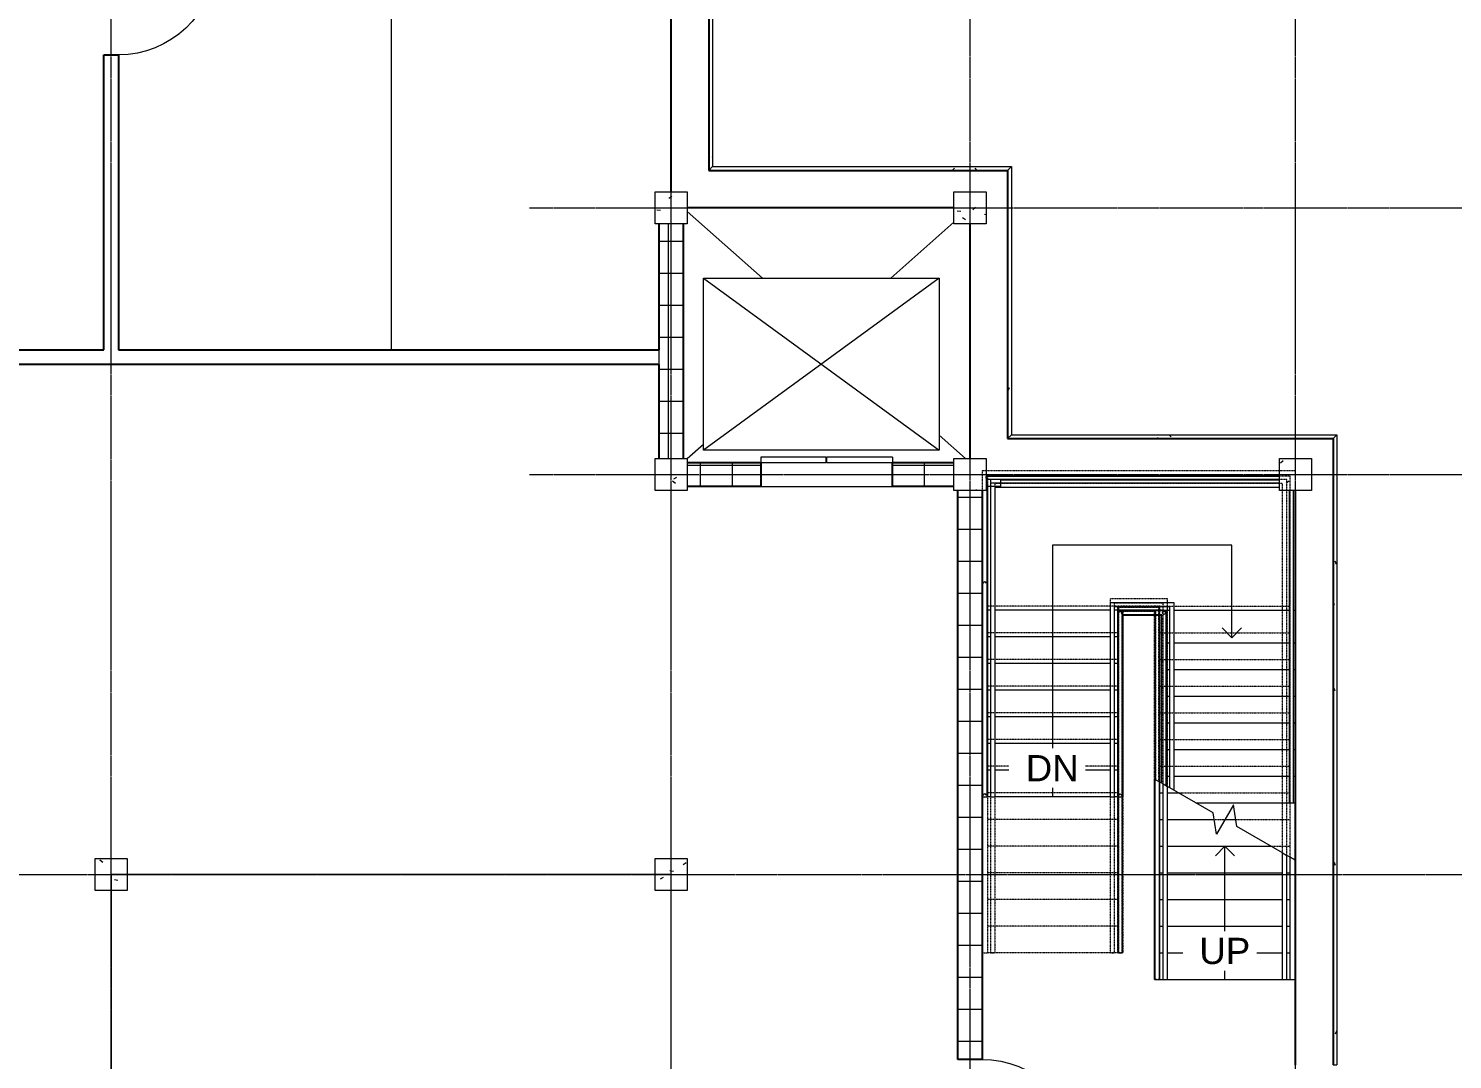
# Model space of a CAD drawing. Header units: millimetres. Extents: x -45743 to 8201, y -4031 to 20582.
# Drawn here: x -12297 to 1050, y 1629 to 11295 of the extents above; entities that cross this region are included whole.
import ezdxf

# ---------------------------------------------------------------- set-up
doc = ezdxf.new("R2010")
doc.units = ezdxf.units.MM
doc.linetypes.add('Grid Line', pattern=[22.225, 12.7, -3.175, 3.175, -3.175])
doc.linetypes.add('Overhead', pattern=[3.96875, 2.38125, -1.5875])
for name, color, linetype, lineweight in [('A-DOOR', 31, 'Continuous', 9), ('A-FLOR-HRAL', 11, 'Continuous', 9), ('A-FLOR-HRAL-MBND', 50, 'Overhead', 9), ('A-WALL', 113, 'Continuous', 9), ('A-WALL-PATT', 111, 'Continuous', 9), ('I-WALL', 2, 'Continuous', 9), ('Q-SPCQ', 91, 'Continuous', 9), ('S-COLS', 52, 'Continuous', 9), ('S-GRID', 1, 'Continuous', 9), ('S-STRS', 31, 'Continuous', 9), ('S-STRS-ANNO', 31, 'Continuous', 9), ('S-STRS-MBND', 31, 'Overhead', 9), ('S-STRS-TEXT', 31, 'Continuous', 9)]:
    doc.layers.add(name, color=color, linetype=linetype, lineweight=lineweight)
doc.styles.add('Arial', font='Arial.ttf', dxfattribs={"height": 245.883234})
pattern_1 = [(0, (-527.51, 0), (502.165, 203.2), [20.714, -355.91, 20.714, -355.91, -2008.66]), (0, (-527.51, 0), (502.165, 203.2), [-753.248, 20.714, -732.534, 20.714, -355.91, -878.789]), (0, (-527.51, 0), (502.165, 203.2), [-1883.12, 20.714, -230.368, 20.714, -606.992]), (109.631, (-339.2, 101.6), (-359.802, 602.307), [30.828, -529.68, -3549.89]), (109.631, (-339.2, 101.6), (-359.802, 602.307), [-560.51, 30.828, -529.68, -2989.382]), (109.631, (-339.2, 101.6), (-359.802, 602.307), [-1121.018, 30.828, -1090.19, -1868.364]), (109.631, (-339.2, 101.6), (-359.802, 602.307), [-2242.037, 30.828, -529.68, -1307.855]), (109.631, (-339.2, 101.6), (-359.802, 602.307), [-2802.546, 30.828, -342.845, -934.182]), (109.631, (-339.2, 101.6), (-359.802, 602.307), [-3176.22, 30.828, -903.354]), (250.369, (-276.43, 508), (-142.3562, -805.5062), [30.828, -529.68, -3549.89]), (250.369, (-276.43, 508), (-142.3562, -805.5062), [-560.51, 30.828, -529.68, -2989.382]), (250.369, (-276.43, 508), (-142.3562, -805.5062), [-1121.018, 30.828, -1090.19, -1868.364]), (250.369, (-276.43, 508), (-142.3562, -805.5062), [-2242.037, 30.828, -529.68, -1307.855]), (250.369, (-276.43, 508), (-142.3562, -805.5062), [-2802.546, 30.828, -342.845, -934.182]), (250.369, (-276.43, 508), (-142.3562, -805.5062), [-3176.22, 30.828, -903.354])]
pattern_2 = [(0, (0, 0), (0, 300), []), (90, (0, 0), (-300, 2e-14), [])]

# ---------------------------------------------------------------- blocks, each defined once
blk = doc.blocks.new('M_Concrete-Square-Column - 300 x 300mm-137764-1st Floor Dimensioned Plan')
at = {"layer": 'S-COLS'}
h = blk.add_hatch(dxfattribs=at)
h.set_pattern_fill('FP_1', color=256, style=0, pattern_type=2)
h.set_pattern_definition([(230, (352.4, 7114.2), (-728.737, 63.756), [76.2, -838.2]), (175, (352.4, 7114.2), (140.97, -764.23), [60.96, -670.56]), (280.451, (291.7, 7119.54), (-587.77, -700.47), [64.76, -712.36]), (226.184, (352.4, 6911), (-1084.32, 168.17), [114.3, -1257.3]), (276.636, (262.1, 6925), (-949.61, -989.71), [97.14, -1068.54]), (171.184, (352.4, 6911), (-949.62, -989.7), [91.44, -1005.84]), (201, (250.8, 6961.8), (-606.46, 409.06), [76.2, -838.2]), (146, (250.8, 6961.8), (-247.21, -736.75), [60.96, -670.56]), (251.451, (200.3, 6995.9), (-853.67, -327.685), [64.76, -712.36]), (217.5, (352.43, 7114.23), (-12.355, -338.22), [33.528, -628.904, 33.528, -647.192, -673.1]), (217.5, (352.43, 7114.23), (-12.355, -338.22), [-1343.152, 33.528, -639.572]), (187.5, (352.43, 7114.23), (-267.279, -400.722), [33.528, -354.584, 33.528, -613.664, -256.54]), (187.5, (352.43, 7114.23), (-267.279, -400.722), [-1035.304, 33.528, -223.012]), (147.5, (579, 7114.23), (-542.363, 22.915), [33.528, -220.472, 33.528, -758.952, -1051.56]), (147.5, (579, 7114.23), (-542.363, 22.915), [-1046.48, 33.53, -1018.03]), (137.5, (680.6, 7114.23), (-592.517, -101.707), [33.528, -296.672, 33.528, -492.76, -746.76]), (137.5, (680.6, 7114.23), (-592.517, -101.707), [-856.49, 33.53, -713.23])])
h.paths.add_polyline_path([(-4, 150), (-150, 150), (-150, -150), (150, -150), (150, 150)], flags=0)
for p, q in [((150, 150), (-150, 150)), ((-150, 150), (-150, -150)), ((150, -150), (150, 150)), ((-150, -150), (150, -150))]:
    blk.add_line(p, q, dxfattribs=at)
blk = doc.blocks.new('M_Concrete-Square-Column - 300 x 300mm-V2-1st Floor Dimensioned Plan')
at = {"layer": 'S-COLS'}
h = blk.add_hatch(dxfattribs=at)
h.set_pattern_fill('FP_3', color=256, style=0, pattern_type=2)
h.set_pattern_definition([(230, (3402.4, 9614.2), (-728.737, 63.756), [76.2, -838.2]), (175, (3402.4, 9614.2), (140.97, -764.23), [60.96, -670.56]), (280.451, (3341.7, 9619.54), (-587.77, -700.467), [64.76, -712.36]), (226.184, (3402.4, 9411), (-1084.32, 168.17), [114.3, -1257.3]), (276.636, (3312.1, 9425), (-949.61, -989.71), [97.14, -1068.54]), (171.184, (3402.4, 9411), (-949.62, -989.7), [91.44, -1005.84]), (201, (3300.8, 9461.8), (-606.458, 409.06), [76.2, -838.2]), (146, (3300.8, 9461.8), (-247.21, -736.753), [60.96, -670.56]), (251.451, (3250.3, 9495.9), (-853.67, -327.685), [64.76, -712.36]), (217.5, (3402.43, 9614.23), (-12.355, -338.22), [33.528, -628.904, 33.528, -647.192, -673.1]), (217.5, (3402.43, 9614.23), (-12.355, -338.22), [-1343.152, 33.528, -639.572]), (187.5, (3402.43, 9614.23), (-267.279, -400.722), [33.528, -354.584, 33.528, -613.664, -256.54]), (187.5, (3402.43, 9614.23), (-267.279, -400.722), [-1035.304, 33.528, -223.012]), (147.5, (3629, 9614.23), (-542.363, 22.915), [33.528, -220.472, 33.528, -758.952, -1051.56]), (147.5, (3629, 9614.23), (-542.363, 22.915), [-1046.48, 33.528, -1018.032]), (137.5, (3730.6, 9614.23), (-592.517, -101.707), [33.528, -296.672, 33.528, -492.76, -746.76]), (137.5, (3730.6, 9614.23), (-592.517, -101.707), [-856.49, 33.53, -713.23])])
h.paths.add_polyline_path([(150, 150), (-150, 150), (-150, -150), (150, -150)], flags=0)
for p, q in [((150, 150), (-150, 150)), ((-150, 150), (-150, -150)), ((150, -150), (150, 150)), ((-150, -150), (150, -150))]:
    blk.add_line(p, q, dxfattribs=at)
blk = doc.blocks.new('M_Concrete-Square-Column - 300 x 300mm-V3-1st Floor Dimensioned Plan')
at = {"layer": 'S-COLS'}
h = blk.add_hatch(dxfattribs=at)
h.set_pattern_fill('FP_4', color=256, style=0, pattern_type=2)
h.set_pattern_definition([(230, (3402.4, 7114.2), (-728.737, 63.756), [76.2, -838.2]), (175, (3402.4, 7114.2), (140.97, -764.23), [60.96, -670.56]), (280.451, (3341.7, 7119.54), (-587.77, -700.467), [64.76, -712.36]), (226.184, (3402.4, 6911), (-1084.32, 168.17), [114.3, -1257.3]), (276.636, (3312.1, 6925), (-949.61, -989.71), [97.14, -1068.54]), (171.184, (3402.4, 6911), (-949.62, -989.7), [91.44, -1005.84]), (201, (3300.8, 6961.8), (-606.46, 409.06), [76.2, -838.2]), (146, (3300.8, 6961.8), (-247.21, -736.75), [60.96, -670.56]), (251.451, (3250.3, 6995.9), (-853.67, -327.685), [64.76, -712.36]), (217.5, (3402.43, 7114.23), (-12.355, -338.22), [33.528, -628.904, 33.528, -647.192, -673.1]), (217.5, (3402.43, 7114.23), (-12.355, -338.22), [-1343.152, 33.528, -639.572]), (187.5, (3402.43, 7114.23), (-267.279, -400.722), [33.528, -354.584, 33.528, -613.664, -256.54]), (187.5, (3402.43, 7114.23), (-267.279, -400.722), [-1035.304, 33.528, -223.012]), (147.5, (3629, 7114.23), (-542.363, 22.915), [33.528, -220.472, 33.528, -758.952, -1051.56]), (147.5, (3629, 7114.23), (-542.363, 22.915), [-1046.48, 33.528, -1018.032]), (137.5, (3730.6, 7114.23), (-592.517, -101.707), [33.528, -296.672, 33.528, -492.76, -746.76]), (137.5, (3730.6, 7114.23), (-592.517, -101.707), [-856.49, 33.53, -713.23])])
h.paths.add_polyline_path([(150, 150), (-150, 150), (-150, -150), (150, -150), (150, -28)], flags=0)
for p, q in [((150, 150), (-150, 150)), ((-150, 150), (-150, -150)), ((150, -150), (150, 150)), ((-150, -150), (150, -150))]:
    blk.add_line(p, q, dxfattribs=at)
blk = doc.blocks.new('M_Concrete-Square-Column - 300 x 300mm-V6-1st Floor Dimensioned Plan')
at = {"layer": 'S-COLS'}
h = blk.add_hatch(dxfattribs=at)
h.set_pattern_fill('FP_7', color=256, style=0, pattern_type=2)
h.set_pattern_definition([(230, (6202.4, 9614.2), (-728.737, 63.756), [76.2, -838.2]), (175, (6202.4, 9614.2), (140.97, -764.23), [60.96, -670.56]), (280.451, (6141.7, 9619.54), (-587.77, -700.467), [64.76, -712.36]), (226.184, (6202.4, 9411), (-1084.316, 168.17), [114.3, -1257.3]), (276.636, (6112.1, 9425), (-949.61, -989.71), [97.14, -1068.54]), (171.184, (6202.4, 9411), (-949.62, -989.7), [91.44, -1005.84]), (201, (6100.8, 9461.8), (-606.458, 409.06), [76.2, -838.2]), (146, (6100.8, 9461.8), (-247.21, -736.753), [60.96, -670.56]), (251.451, (6050.3, 9495.9), (-853.67, -327.685), [64.76, -712.36]), (217.5, (6202.43, 9614.23), (-12.3547, -338.22), [33.528, -628.904, 33.528, -647.192, -673.1]), (217.5, (6202.43, 9614.23), (-12.3547, -338.22), [-1343.152, 33.528, -639.572]), (187.5, (6202.43, 9614.23), (-267.279, -400.722), [33.528, -354.584, 33.528, -613.664, -256.54]), (187.5, (6202.43, 9614.23), (-267.279, -400.722), [-1035.304, 33.528, -223.012]), (147.5, (6429, 9614.23), (-542.3633, 22.9153), [33.528, -220.472, 33.528, -758.952, -1051.56]), (147.5, (6429, 9614.23), (-542.3633, 22.9153), [-1046.48, 33.528, -1018.032]), (137.5, (6530.6, 9614.23), (-592.517, -101.707), [33.528, -296.672, 33.528, -492.76, -746.76]), (137.5, (6530.6, 9614.23), (-592.517, -101.707), [-856.488, 33.528, -713.232])])
h.paths.add_polyline_path([(150, 150), (-150, 150), (-150, -150), (150, -150)], flags=0)
for p, q in [((150, 150), (-150, 150)), ((-150, 150), (-150, -150)), ((150, -150), (150, 150)), ((-150, -150), (150, -150))]:
    blk.add_line(p, q, dxfattribs=at)
blk = doc.blocks.new('M_Concrete-Square-Column - 300 x 300mm-V7-1st Floor Dimensioned Plan')
at = {"layer": 'S-COLS'}
h = blk.add_hatch(dxfattribs=at)
h.set_pattern_fill('FP_8', color=256, style=0, pattern_type=2)
h.set_pattern_definition([(230, (6202.4, 7114.2), (-728.737, 63.756), [76.2, -838.2]), (175, (6202.4, 7114.2), (140.97, -764.23), [60.96, -670.56]), (280.451, (6141.7, 7119.54), (-587.77, -700.467), [64.76, -712.36]), (226.184, (6202.4, 6911), (-1084.32, 168.17), [114.3, -1257.3]), (276.636, (6112.1, 6925), (-949.61, -989.71), [97.14, -1068.54]), (171.184, (6202.4, 6911), (-949.62, -989.7), [91.44, -1005.84]), (201, (6100.8, 6961.8), (-606.458, 409.06), [76.2, -838.2]), (146, (6100.8, 6961.8), (-247.21, -736.75), [60.96, -670.56]), (251.451, (6050.3, 6995.9), (-853.67, -327.685), [64.76, -712.36]), (217.5, (6202.43, 7114.23), (-12.355, -338.22), [33.528, -628.904, 33.528, -647.192, -673.1]), (217.5, (6202.43, 7114.23), (-12.355, -338.22), [-1343.152, 33.528, -639.572]), (187.5, (6202.43, 7114.23), (-267.279, -400.722), [33.528, -354.584, 33.528, -613.664, -256.54]), (187.5, (6202.43, 7114.23), (-267.279, -400.722), [-1035.304, 33.528, -223.012]), (147.5, (6429, 7114.23), (-542.363, 22.915), [33.528, -220.472, 33.528, -758.952, -1051.56]), (147.5, (6429, 7114.23), (-542.363, 22.915), [-1046.48, 33.528, -1018.032]), (137.5, (6530.6, 7114.23), (-592.517, -101.707), [33.528, -296.672, 33.528, -492.76, -746.76]), (137.5, (6530.6, 7114.23), (-592.517, -101.707), [-856.49, 33.53, -713.23])])
h.paths.add_polyline_path([(150, 150), (-150, 150), (-150, -150), (150, -150)], flags=0)
for p, q in [((150, 150), (-150, 150)), ((-150, 150), (-150, -150)), ((150, -150), (150, 150)), ((-150, -150), (150, -150))]:
    blk.add_line(p, q, dxfattribs=at)
blk = doc.blocks.new('M_Concrete-Square-Column - 300 x 300mm-V8-1st Floor Dimensioned Plan')
at = {"layer": 'S-COLS'}
h = blk.add_hatch(dxfattribs=at)
h.set_pattern_fill('FP_9', color=256, style=0, pattern_type=2)
h.set_pattern_definition([(230, (6202.4, 3364.2), (-728.737, 63.756), [76.2, -838.2]), (175, (6202.4, 3364.2), (140.97, -764.23), [60.96, -670.56]), (280.451, (6141.7, 3369.54), (-587.77, -700.47), [64.76, -712.36]), (226.184, (6202.4, 3161), (-1084.32, 168.17), [114.3, -1257.3]), (276.636, (6112.1, 3175), (-949.61, -989.71), [97.14, -1068.54]), (171.184, (6202.4, 3161), (-949.62, -989.7), [91.44, -1005.84]), (201, (6100.8, 3211.8), (-606.46, 409.06), [76.2, -838.2]), (146, (6100.8, 3211.8), (-247.21, -736.75), [60.96, -670.56]), (251.451, (6050.3, 3245.9), (-853.67, -327.685), [64.76, -712.36]), (217.5, (6202.43, 3364.22), (-12.355, -338.22), [33.528, -628.904, 33.528, -647.192, -673.1]), (217.5, (6202.43, 3364.22), (-12.355, -338.22), [-1343.152, 33.528, -639.572]), (187.5, (6202.43, 3364.22), (-267.279, -400.722), [33.528, -354.584, 33.528, -613.664, -256.54]), (187.5, (6202.43, 3364.22), (-267.279, -400.722), [-1035.304, 33.528, -223.012]), (147.5, (6429, 3364.22), (-542.363, 22.915), [33.528, -220.472, 33.528, -758.952, -1051.56]), (147.5, (6429, 3364.22), (-542.363, 22.915), [-1046.48, 33.528, -1018.032]), (137.5, (6530.6, 3364.22), (-592.517, -101.707), [33.528, -296.672, 33.528, -492.76, -746.76]), (137.5, (6530.6, 3364.22), (-592.517, -101.707), [-856.49, 33.53, -713.23])])
h.paths.add_polyline_path([(150, 150), (-150, 150), (-150, -150), (150, -150)], flags=0)
for p, q in [((150, 150), (-150, 150)), ((-150, 150), (-150, -150)), ((150, -150), (150, 150)), ((-150, -150), (150, -150))]:
    blk.add_line(p, q, dxfattribs=at)
blk = doc.blocks.new('M_Concrete-Square-Column - 300 x 300mm-V11-1st Floor Dimensioned Plan')
at = {"layer": 'S-COLS'}
h = blk.add_hatch(dxfattribs=at)
h.set_pattern_fill('FP_12', color=256, style=0, pattern_type=2)
h.set_pattern_definition([(230, (11452.4, 3364.2), (-728.737, 63.756), [76.2, -838.2]), (175, (11452.4, 3364.2), (140.97, -764.228), [60.96, -670.56]), (280.451, (11391.7, 3369.54), (-587.77, -700.467), [64.76, -712.36]), (226.184, (11452.4, 3161), (-1084.316, 168.17), [114.3, -1257.3]), (276.636, (11362.1, 3175), (-949.61, -989.71), [97.14, -1068.54]), (171.184, (11452.4, 3161), (-949.62, -989.7), [91.44, -1005.84]), (201, (11350.8, 3211.8), (-606.458, 409.06), [76.2, -838.2]), (146, (11350.8, 3211.8), (-247.21, -736.753), [60.96, -670.56]), (251.451, (11300.3, 3245.9), (-853.67, -327.685), [64.76, -712.36]), (217.5, (11452.42, 3364.22), (-12.3547, -338.22), [33.528, -628.904, 33.528, -647.192, -673.1]), (217.5, (11452.42, 3364.22), (-12.3547, -338.22), [-1343.152, 33.528, -639.572]), (187.5, (11452.42, 3364.22), (-267.279, -400.722), [33.528, -354.584, 33.528, -870.204]), (187.5, (11452.42, 3364.22), (-267.279, -400.722), [-421.64, -613.664, 33.528, -223.012]), (147.5, (11679, 3364.22), (-542.3633, 22.9153), [33.528, -220.472, 33.528, -1810.512]), (147.5, (11679, 3364.22), (-542.3633, 22.9153), [-287.528, -758.952, 33.528, -1018.032]), (137.5, (11780.6, 3364.22), (-592.517, -101.707), [33.528, -296.672, 33.528, -492.76, -746.76]), (137.5, (11780.6, 3364.22), (-592.517, -101.707), [-856.488, 33.528, -713.232])])
h.paths.add_polyline_path([(150, 150), (-150, 150), (-150, -150), (150, -150)], flags=0)
for p, q in [((150, 150), (-150, 150)), ((-150, 150), (-150, -150)), ((150, -150), (150, 150)), ((-150, -150), (150, -150))]:
    blk.add_line(p, q, dxfattribs=at)
blk = doc.blocks.new('Basic Wall _ Exterior - Brick and CMU on MTL_ Stud - ___-142494-1st Floor Dimensioned Plan')
at = {"layer": 'A-WALL-PATT'}
h = blk.add_hatch(dxfattribs=at)
h.set_pattern_fill('FP_31', color=256, style=0, pattern_type=2)
h.set_pattern_definition(pattern_1)
h.paths.add_polyline_path([(-35, 1579), (0, 1579), (0, 7450), (-35, 7485), (-35, 2530)], flags=0)
h = blk.add_hatch(dxfattribs=at)
h.set_pattern_fill('FP_31', color=256, style=0, pattern_type=2)
h.set_pattern_definition(pattern_1)
h.paths.add_polyline_path([(-35, -23), (0, 12), (0, 664), (-35, 664), (-35, 12)], flags=0)
at = {"layer": 'A-WALL'}
for p, q in [((-35, 7485), (0, 7450)), ((-35, 7485), (-35, 1579)), ((0, 1579), (-35, 1579)), ((-35, 664), (0, 664)), ((-35, 664), (-35, -23)), ((0, 12), (-35, -23))]:
    blk.add_line(p, q, dxfattribs=at)
blk = doc.blocks.new('Basic Wall _ Exterior - Brick and CMU on MTL_ Stud - ___-142500-1st Floor Dimensioned Plan')
at = {"layer": 'A-WALL-PATT'}
h = blk.add_hatch(dxfattribs=at)
h.set_pattern_fill('FP_32', color=256, style=0, pattern_type=2)
h.set_pattern_definition([(0, (0, 5134.1), (812.8, 125.541), [33.528, -576.072, 33.528, -576.072, -3251.2]), (0, (0, 5134.1), (812.8, 125.541), [-1219.2, 33.528, -1185.672, 33.528, -576.072, -1422.4]), (0, (0, 5134.1), (812.8, 125.541), [-3048, 33.528, -372.872, 33.528, -982.472]), (133.061, (304.8, 5196.87), (-582.379, 372.113), [24.553, -421.863, -2827.3]), (133.061, (304.8, 5196.87), (-582.379, 372.113), [-446.416, 24.553, -421.863, -2380.886]), (133.061, (304.8, 5196.87), (-582.379, 372.113), [-892.83, 24.553, -868.28, -1488.053]), (133.061, (304.8, 5196.87), (-582.379, 372.113), [-1785.664, 24.553, -421.863, -1041.637]), (133.061, (304.8, 5196.87), (-582.379, 372.113), [-2232.08, 24.553, -273.06, -744.027]), (133.061, (304.8, 5196.87), (-582.379, 372.113), [-2529.69, 24.553, -719.474]), (226.939, (406.4, 5447.95), (-230.427, -497.657), [24.553, -421.863, -2827.3]), (226.939, (406.4, 5447.95), (-230.427, -497.657), [-446.416, 24.553, -421.863, -2380.886]), (226.939, (406.4, 5447.95), (-230.427, -497.657), [-892.83, 24.553, -868.28, -1488.053]), (226.939, (406.4, 5447.95), (-230.427, -497.657), [-1785.664, 24.553, -421.863, -1041.637]), (226.939, (406.4, 5447.95), (-230.427, -497.657), [-2232.08, 24.553, -273.06, -744.027]), (226.939, (406.4, 5447.95), (-230.427, -497.657), [-2529.69, 24.553, -719.474])])
h.paths.add_polyline_path([(3050, 7450.45), (3015.075, 7485.375), (-34.925, 7485.375), (0, 7450.45), (3015.075, 7450.45)], flags=0)
at = {"layer": 'A-WALL'}
for p, q in [((0, 7450.45), (-34.925, 7485.375)), ((3015.075, 7485.375), (-34.925, 7485.375)), ((3015.075, 7485.375), (3050, 7450.45))]:
    blk.add_line(p, q, dxfattribs=at)
blk = doc.blocks.new('Basic Wall _ Exterior - Brick and CMU on MTL_ Stud - ___-142506-1st Floor Dimensioned Plan')
at = {"layer": 'A-WALL-PATT'}
h = blk.add_hatch(dxfattribs=at)
h.set_pattern_fill('FP_33', color=256, style=0, pattern_type=2)
h.set_pattern_definition([(0, (1358.3, 0), (502.165, 203.2), [20.714, -355.91, 20.714, -355.91, -2008.661]), (0, (1358.3, 0), (502.165, 203.2), [-753.248, 20.714, -732.534, 20.714, -355.91, -878.789]), (0, (1358.3, 0), (502.165, 203.2), [-1883.12, 20.714, -230.368, 20.714, -606.992]), (109.631, (1546.6, 101.6), (-359.802, 602.307), [30.828, -529.68, -3549.89]), (109.631, (1546.6, 101.6), (-359.802, 602.307), [-560.509, 30.828, -529.681, -2989.382]), (109.631, (1546.6, 101.6), (-359.802, 602.307), [-1121.018, 30.828, -1090.19, -1868.364]), (109.631, (1546.6, 101.6), (-359.802, 602.307), [-2242.037, 30.828, -529.681, -1307.855]), (109.631, (1546.6, 101.6), (-359.802, 602.307), [-2802.546, 30.828, -342.845, -934.182]), (109.631, (1546.6, 101.6), (-359.802, 602.307), [-3176.22, 30.828, -903.354]), (250.369, (1609.38, 508), (-142.3562, -805.5062), [30.828, -529.68, -3549.89]), (250.369, (1609.38, 508), (-142.3562, -805.5062), [-560.51, 30.828, -529.68, -2989.382]), (250.369, (1609.38, 508), (-142.3562, -805.5062), [-1121.018, 30.828, -1090.19, -1868.364]), (250.369, (1609.38, 508), (-142.3562, -805.5062), [-2242.037, 30.828, -529.68, -1307.855]), (250.369, (1609.38, 508), (-142.3562, -805.5062), [-2802.546, 30.828, -342.845, -934.182]), (250.369, (1609.38, 508), (-142.3562, -805.5062), [-3176.22, 30.828, -903.354])])
h.paths.add_polyline_path([(3050, 7450.45), (3050, 9965.05), (3015.075, 9999.975), (3015.075, 7485.375)], flags=0)
at = {"layer": 'A-WALL'}
for p, q in [((3015.075, 9999.975), (3050, 9965.05)), ((3015.075, 9999.975), (3015.075, 7485.375)), ((3050, 7450.45), (3015.075, 7485.375))]:
    blk.add_line(p, q, dxfattribs=at)
blk = doc.blocks.new('Basic Wall _ Exterior - Brick and CMU on MTL_ Stud - ___-142512-1st Floor Dimensioned Plan')
at = {"layer": 'A-WALL-PATT'}
h = blk.add_hatch(dxfattribs=at)
h.set_pattern_fill('FP_34', color=256, style=0, pattern_type=2)
h.set_pattern_definition([(0, (0, 6688.87), (812.8, 125.541), [33.528, -576.072, 33.528, -576.072, -3251.2]), (0, (0, 6688.87), (812.8, 125.541), [-1219.2, 33.528, -1185.672, 33.528, -576.072, -1422.4]), (0, (0, 6688.87), (812.8, 125.541), [-3048, 33.528, -372.872, 33.528, -982.472]), (133.061, (304.8, 6751.64), (-582.3793, 372.113), [24.553, -421.863, -2827.302]), (133.061, (304.8, 6751.64), (-582.3793, 372.113), [-446.416, 24.553, -421.863, -2380.886]), (133.061, (304.8, 6751.64), (-582.3793, 372.113), [-892.832, 24.553, -868.28, -1488.053]), (133.061, (304.8, 6751.64), (-582.3793, 372.113), [-1785.664, 24.553, -421.863, -1041.637]), (133.061, (304.8, 6751.64), (-582.3793, 372.113), [-2232.08, 24.553, -273.058, -744.027]), (133.061, (304.8, 6751.64), (-582.3793, 372.113), [-2529.69, 24.553, -719.474]), (226.939, (406.4, 7002.72), (-230.4273, -497.657), [24.553, -421.863, -2827.302]), (226.939, (406.4, 7002.72), (-230.4273, -497.657), [-446.416, 24.553, -421.863, -2380.886]), (226.939, (406.4, 7002.72), (-230.4273, -497.657), [-892.832, 24.553, -868.28, -1488.053]), (226.939, (406.4, 7002.72), (-230.4273, -497.657), [-1785.664, 24.553, -421.863, -1041.637]), (226.939, (406.4, 7002.72), (-230.4273, -497.657), [-2232.08, 24.553, -273.058, -744.027]), (226.939, (406.4, 7002.72), (-230.4273, -497.657), [-2529.69, 24.553, -719.474])])
h.paths.add_polyline_path([(3460, 9965), (5850, 9965), (5815, 10000), (3015, 10000), (3050, 9965), (3402, 9965)], flags=0)
at = {"layer": 'A-WALL'}
for p, q in [((3050, 9965), (3015, 10000)), ((5815, 10000), (3015, 10000)), ((5815, 10000), (5850, 9965))]:
    blk.add_line(p, q, dxfattribs=at)
blk = doc.blocks.new('Basic Wall _ Exterior - Brick and CMU on MTL_ Stud - ___-142518-1st Floor Dimensioned Plan')
at = {"layer": 'A-WALL-PATT'}
h = blk.add_hatch(dxfattribs=at)
h.set_pattern_fill('FP_35', color=256, style=0, pattern_type=2)
h.set_pattern_definition([(0, (3089.52, 0), (502.165, 203.2), [20.714, -355.91, 20.714, -355.91, -2008.661]), (0, (3089.52, 0), (502.165, 203.2), [-753.248, 20.714, -732.534, 20.714, -355.91, -878.789]), (0, (3089.52, 0), (502.165, 203.2), [-1883.12, 20.714, -230.368, 20.714, -606.992]), (109.631, (3277.84, 101.6), (-359.802, 602.3071), [30.828, -529.68, -3549.89]), (109.631, (3277.84, 101.6), (-359.802, 602.3071), [-560.509, 30.828, -529.681, -2989.382]), (109.631, (3277.84, 101.6), (-359.802, 602.3071), [-1121.018, 30.828, -1090.19, -1868.364]), (109.631, (3277.84, 101.6), (-359.802, 602.3071), [-2242.037, 30.828, -529.681, -1307.855]), (109.631, (3277.84, 101.6), (-359.802, 602.3071), [-2802.546, 30.828, -342.845, -934.182]), (109.631, (3277.84, 101.6), (-359.802, 602.3071), [-3176.22, 30.828, -903.354]), (250.369, (3340.61, 508), (-142.3562, -805.5062), [30.828, -529.68, -3549.89]), (250.369, (3340.61, 508), (-142.3562, -805.5062), [-560.509, 30.828, -529.681, -2989.382]), (250.369, (3340.61, 508), (-142.3562, -805.5062), [-1121.018, 30.828, -1090.19, -1868.364]), (250.369, (3340.61, 508), (-142.3562, -805.5062), [-2242.037, 30.828, -529.681, -1307.855]), (250.369, (3340.61, 508), (-142.3562, -805.5062), [-2802.546, 30.828, -342.845, -934.182]), (250.369, (3340.61, 508), (-142.3562, -805.5062), [-3176.22, 30.828, -903.354])])
h.paths.add_polyline_path([(5850, 9965.05), (5850, 12579.35), (5815.075, 12614.275), (5815.075, 9999.975)], flags=0)
at = {"layer": 'A-WALL'}
for p, q in [((5815.075, 12614.275), (5850, 12579.35)), ((5815.075, 12614.275), (5815.075, 9999.975)), ((5850, 9965.05), (5815.075, 9999.975))]:
    blk.add_line(p, q, dxfattribs=at)
blk = doc.blocks.new('M_Single-Flush - 0915 x 2134mm-145189-1st Floor Dimensioned Plan')
at = {"layer": 'A-DOOR', "lineweight": 18}
for p, q in [((406, -112), (406, -1028)), ((458, -112), (406, -112)), ((458, -112), (458, -1028)), ((458, -1028), (406, -1028))]:
    blk.add_line(p, q, dxfattribs=at)
at = {"layer": 'A-DOOR'}
blk.add_arc((458, -112), 917, 180, 266.8107, dxfattribs=at)
blk = doc.blocks.new('M_Single-Flush - 0915 x 2032mm-145493-1st Floor Dimensioned Plan')
at = {"layer": 'A-DOOR', "lineweight": 18}
for p, q in [((406, 69), (406, 985)), ((458, 985), (406, 985)), ((458, 69), (458, 985)), ((458, 69), (406, 69))]:
    blk.add_line(p, q, dxfattribs=at)
at = {"layer": 'A-DOOR'}
blk.add_arc((458, 69), 917, 93.1893, 180, dxfattribs=at)
blk = doc.blocks.new('M_Elevator-Electric - 1150kg-191145-1st Floor Dimensioned Plan')
at = {"layer": 'Q-SPCQ'}
for p, q in [((1112, 765), (-1097, -848)), ((-1097, 765), (1112, -848)), ((-1097, 765), (-1097, -848)), ((1112, 765), (-1097, 765)), ((1112, 765), (-1097, 765)), ((-1097, 765), (-1097, -848)), ((1112, -848), (1112, 765)), ((1112, -848), (1112, 765)), ((-1097, -848), (1112, -848)), ((-1097, -848), (1112, -848))]:
    blk.add_line(p, q, dxfattribs=at)
blk = doc.blocks.new('M_Elevator-Door-Center - 1220 x 2100mm-191982-1st Floor Dimensioned Plan')
at = {"layer": 'Q-SPCQ'}
for p, q in [((-715, 163), (-102, 163)), ((-715, 163), (-715, 112)), ((-102, 112), (-102, 163)), ((-96, 163), (517, 163)), ((-96, 112), (-96, 163)), ((517, 163), (517, 112)), ((-102, 112), (-715, 112)), ((517, 112), (-96, 112))]:
    blk.add_line(p, q, dxfattribs=at)
blk = doc.blocks.new('Railing - 30mm-212910-1st Floor Dimensioned Plan')
at = {"layer": 'A-FLOR-HRAL'}
blk.add_arc((0, 0), 15, 360, 180, dxfattribs=at)
blk = doc.blocks.new('Railing - Railing-210359-1st Floor Dimensioned Plan')
at = {"layer": 'A-FLOR-HRAL'}
for p, q in [((1592, 4213), (1552, 4190)), ((1552, 2378), (1552, 4190)), ((1592, 2378), (1592, 4213)), ((1667, 4256), (1627, 4233)), ((1627, 2378), (1627, 4233)), ((1667, 2378), (1667, 4256)), ((1592, 2378), (1552, 2378)), ((1639, 2378), (1627, 2378)), ((1667, 2378), (1656, 2378))]:
    blk.add_line(p, q, dxfattribs=at)
at = {"layer": 'A-FLOR-HRAL-MBND'}
for p, q in [((1552, 5948), (2090, 5948)), ((1552, 5878), (1552, 5948)), ((1552, 4190), (1552, 5878)), ((1592, 5908), (2050, 5908)), ((1592, 4213), (1592, 5908)), ((1627, 5873), (2015, 5873)), ((1627, 4233), (1627, 5873)), ((2015, 5873), (2015, 2628)), ((2050, 5908), (2050, 2628)), ((2090, 5948), (2090, 2628)), ((1632, 5868), (2010, 5868)), ((1632, 4236), (1632, 5868)), ((1632, 5868), (2010, 5868)), ((1632, 4236), (1632, 5868)), ((1632, 5868), (2010, 5868)), ((1632, 4236), (1632, 5868)), ((1632, 5868), (2010, 5868)), ((1632, 4236), (1632, 5868)), ((1632, 5868), (2010, 5868)), ((1632, 4236), (1632, 5868)), ((1632, 5868), (2010, 5868)), ((1632, 4236), (1632, 5868)), ((1662, 5838), (1980, 5838)), ((1662, 4253), (1662, 5838)), ((1662, 5838), (1980, 5838)), ((1662, 4253), (1662, 5838)), ((1662, 5838), (1980, 5838)), ((1662, 4253), (1662, 5838)), ((1662, 5838), (1980, 5838)), ((1662, 4253), (1662, 5838)), ((1662, 5838), (1980, 5838)), ((1662, 4253), (1662, 5838)), ((1662, 5838), (1980, 5838)), ((1662, 4253), (1662, 5838)), ((1667, 5833), (1975, 5833)), ((1667, 4256), (1667, 5833)), ((1975, 5833), (1975, 2628)), ((1980, 5838), (1980, 2628)), ((1980, 5838), (1980, 2628)), ((1980, 5838), (1980, 2628)), ((1980, 5838), (1980, 2628)), ((1980, 5838), (1980, 2628)), ((1980, 5838), (1980, 2628)), ((2010, 5868), (2010, 2628)), ((2010, 5868), (2010, 2628)), ((2010, 5868), (2010, 2628)), ((2010, 5868), (2010, 2628)), ((2010, 5868), (2010, 2628)), ((2010, 5868), (2010, 2628)), ((2015, 2628), (1975, 2628)), ((2010, 2628), (1980, 2628)), ((2010, 2628), (1980, 2628)), ((2010, 2628), (1980, 2628)), ((2010, 2628), (1980, 2628)), ((2010, 2628), (1980, 2628)), ((2010, 2628), (1980, 2628)), ((2090, 2628), (2050, 2628))]:
    blk.add_line(p, q, dxfattribs=at)
at = {"rotation": 180}
blk.add_blockref('Railing - 30mm-212910-1st Floor Dimensioned Plan', (1647, 2390), dxfattribs=at)
blk = doc.blocks.new('Railing - Railing-210363-1st Floor Dimensioned Plan')
at = {"layer": 'A-FLOR-HRAL'}
for p, q in [((472, 3566), (432, 3543)), ((432, 2378), (432, 3543)), ((472, 2378), (472, 3566)), ((472, 2378), (432, 2378))]:
    blk.add_line(p, q, dxfattribs=at)
at = {"layer": 'A-FLOR-HRAL-MBND'}
for p, q in [((432, 7068), (3210, 7068)), ((432, 5878), (432, 7068)), ((472, 7028), (3170, 7028)), ((472, 5878), (472, 7028)), ((3170, 7028), (3170, 6128)), ((3210, 7068), (3210, 6128)), ((3170, 6128), (3170, 2628)), ((3210, 6128), (3210, 2628)), ((432, 3543), (432, 5878)), ((472, 3566), (472, 5878)), ((3210, 2628), (3170, 2628))]:
    blk.add_line(p, q, dxfattribs=at)
blk = doc.blocks.new('Railing - 30mm-213818-1st Floor Dimensioned Plan')
at = {"layer": 'A-FLOR-HRAL'}
for start, end in [(360, 180), (233.848, 306.152)]:
    blk.add_arc((0, 0), 15, start, end, dxfattribs=at)
blk = doc.blocks.new('Railing - 30mm-213820-1st Floor Dimensioned Plan')
at = {"layer": 'A-FLOR-HRAL'}
for start, end in [(360, 180), (180, 360)]:
    blk.add_arc((0, 0), 15, start, end, dxfattribs=at)
blk = doc.blocks.new('Railing - 30mm-V30-1st Floor Dimensioned Plan')
at = {"layer": 'A-FLOR-HRAL'}
for start, end in [(360, 180), (180, 224.9184)]:
    blk.add_arc((0, 0), 15, start, end, dxfattribs=at)
blk = doc.blocks.new('Railing - Railing-213754-1st Floor Dimensioned Plan')
at = {"layer": 'A-FLOR-HRAL'}
for p, q in [((1489, 5912), (2090, 5912)), ((1489, 5842), (1489, 5912)), ((2090, 5912), (2090, 4092)), ((1489, 4153), (1489, 5842)), ((1529, 5872), (2050, 5872)), ((1529, 4176), (1529, 5872)), ((1564, 5837), (2015, 5837)), ((1564, 4196), (1564, 5837)), ((1604, 5797), (1975, 5797)), ((1604, 4219), (1604, 5797)), ((1975, 5797), (1975, 4092)), ((2015, 5837), (2015, 4092)), ((2050, 5872), (2050, 4092)), ((2015, 4092), (1975, 4092)), ((2090, 4092), (2050, 4092))]:
    blk.add_line(p, q, dxfattribs=at)
at = {"rotation": 90.00000000000014}
blk.add_blockref('Railing - 30mm-213820-1st Floor Dimensioned Plan', (1584, 5817), dxfattribs=at)
for name, p in [('Railing - 30mm-V30-1st Floor Dimensioned Plan', (1995, 5817)), ('Railing - 30mm-213818-1st Floor Dimensioned Plan', (1995, 4104))]:
    blk.add_blockref(name, p)
blk = doc.blocks.new('Railing - 30mm-213130-1st Floor Dimensioned Plan')
at = {"layer": 'A-FLOR-HRAL'}
blk.add_arc((0, 0), 15, 58.287, 121.713, dxfattribs=at)
blk = doc.blocks.new('Railing - 30mm-V31-1st Floor Dimensioned Plan')
at = {"layer": 'A-FLOR-HRAL'}
blk.add_arc((0, 0), 15, 360, 180, dxfattribs=at)
blk = doc.blocks.new('Railing - Railing-213758-1st Floor Dimensioned Plan')
at = {"layer": 'A-FLOR-HRAL'}
for p, q in [((369, 5842), (369, 6964)), ((409, 5842), (409, 6964)), ((502, 7067), (3245, 7067)), ((502, 7032), (3210, 7032)), ((502, 6992), (3170, 6992)), ((3170, 6992), (3170, 6092)), ((3210, 7032), (3210, 6092)), ((3245, 7067), (3245, 6092)), ((3285, 6964), (3285, 6092)), ((3170, 6092), (3170, 4092)), ((3210, 6092), (3210, 4092)), ((3245, 6092), (3245, 4092)), ((3285, 6092), (3285, 4092)), ((369, 4036), (369, 5842)), ((409, 4036), (409, 5842)), ((409, 4036), (369, 4036)), ((3210, 4092), (3170, 4092)), ((3285, 4092), (3245, 4092))]:
    blk.add_line(p, q, dxfattribs=at)
at = {"extrusion": (0, 0, -1), "zscale": -1, "rotation": 270.0000000000001}
blk.add_blockref('Railing - 30mm-213130-1st Floor Dimensioned Plan', (-3265, 7087), dxfattribs=at)
at = {"extrusion": (0, 0, -1), "zscale": -1}
for name, p in [('Railing - 30mm-V31-1st Floor Dimensioned Plan', (-3265, 6092)), ('Railing - 30mm-213818-1st Floor Dimensioned Plan', (-3265, 4104))]:
    blk.add_blockref(name, p, dxfattribs=at)

msp = doc.modelspace()

# ---------------------------------------------------------------- hatches: boundary and pattern name
at = {"layer": 'A-WALL-PATT'}
h = msp.add_hatch(dxfattribs=at)
h.set_pattern_fill('FP_41', color=256, style=0, pattern_type=2)
h.set_pattern_definition(pattern_2)
h.paths.add_polyline_path([(-6384.8, 7264.2), (-6384.8, 9464.2), (-6159.8, 9464.2), (-6159.8, 7264.2), (-6169, 7264.2)], flags=0)
h = msp.add_hatch(dxfattribs=at)
h.set_pattern_fill('FP_41', color=256, style=0, pattern_type=2)
h.set_pattern_definition(pattern_2)
h.paths.add_polyline_path([(-5432.4, 7001.7), (-6122.3, 7001.7), (-6122.3, 7226.7), (-5432.4, 7226.7)], flags=0)
h.paths.add_polyline_path([(-4199.7, 7001.7), (-4199.7, 7226.7), (-3622.3, 7226.7), (-3622.3, 7001.7), (-3691.9, 7001.7)], flags=0)
h = msp.add_hatch(dxfattribs=at)
h.set_pattern_fill('FP_41', color=256, style=0, pattern_type=2)
h.set_pattern_definition(pattern_2)
h.paths.add_polyline_path([(-3584.8, 514.2), (-3584.8, 714.2), (-3359.8, 714.2), (-3359.8, 514.2)], flags=0)
h.paths.add_polyline_path([(-3584.8, 1629.2), (-3584.8, 6964.2), (-3359.8, 6964.2), (-3359.8, 1629.2)], flags=0)

# ---------------------------------------------------------------- linework, layer by layer
at = {"lineweight": 9}
for p, q in [((-6122.3, 9579.3), (-5417.8, 8953.9)), ((-3622.3, 9479.5), (-4214.2, 8953.9)), ((-3761.1, 7483.1), (-3514.5, 7264.2)), ((-5970.9, 7394.4), (-6122.3, 7260))]:
    msp.add_line(p, q, dxfattribs=at)
at = {"layer": 'A-WALL', "lineweight": 25}
for p, q in [((-5919.9, 12579.3), (-5919.9, 9965)), ((-6272.3, 9764.2), (-6272.3, 12064.2)), ((-5919.9, 9965), (-3119.9, 9965)), ((-3119.9, 9965), (-3119.9, 7450.4)), ((-3622.3, 9612.6), (-6122.3, 9612.6)), ((-6384.8, 8283.5), (-6384.8, 9464.2)), ((-6159.8, 9464.2), (-6159.8, 7264.2)), ((-3472.3, 7264.2), (-3472.3, 9464.2)), ((-6384.8, 7264.2), (-6384.8, 8145)), ((-3119.9, 7450.4), (-69.8, 7450.4)), ((-69.8, 7450.4), (-69.8, 1579.2)), ((-6122.3, 7226.7), (-5432.4, 7226.7)), ((-5432.4, 7226.7), (-5432.4, 7001.7)), ((-4199.7, 7226.7), (-3622.3, 7226.7)), ((-4199.7, 7001.7), (-4199.7, 7226.7)), ((-572.3, 7098), (-3322.3, 7098)), ((-5432.4, 7001.7), (-6122.3, 7001.7)), ((-3622.3, 7001.7), (-4199.7, 7001.7)), ((-3584.8, 1629.2), (-3584.8, 6964.2)), ((-3359.8, 6964.2), (-3359.8, 1629.2)), ((-422.3, 1579.2), (-422.3, 6964.2)), ((-3359.8, 1629.2), (-3584.8, 1629.2))]:
    msp.add_line(p, q, dxfattribs=at)
at = {"layer": 'A-WALL'}
for p, q in [((-6384.8, 8145), (-6384.8, 8283.5)), ((-4812.8, 7226.7), (-4819.2, 7226.7)), ((-5432.4, 7001.7), (-4199.7, 7001.7)), ((-3183.6, 7001.7), (-3314.8, 7001.7)), ((-3183.6, 7001.7), (-3183.6, 7066.7))]:
    msp.add_line(p, q, dxfattribs=at)
at = {"layer": 'I-WALL'}
msp.add_line((-8897.3, 12226.9), (-8897.3, 8283.5), dxfattribs=at)
at = {"layer": 'I-WALL', "lineweight": 25}
for p, q in [((-11591.5, 8283.5), (-11591.5, 11049.2)), ((-11591.5, 11049.2), (-11453, 11049.2)), ((-11453, 11049.2), (-11453, 8283.5)), ((-16703, 8283.5), (-11591.5, 8283.5)), ((-11453, 8283.5), (-6384.8, 8283.5)), ((-6384.8, 8145), (-16841.5, 8145))]:
    msp.add_line(p, q, dxfattribs=at)
at = {"layer": 'I-WALL'}
msp.add_lwpolyline([(-11522.3, 364.2), (-6272.3, 364.2), (-6272.3, 3364.2), (-11522.3, 3364.2)], close=True, dxfattribs=at)
at = {"layer": 'S-GRID', "linetype": 'Grid Line'}
for p, q in [((-11522.3, -4031.1), (-11522.3, 19281.6)), ((-6272.3, -4031.1), (-6272.3, 19281.6)), ((-3472.3, -4031.1), (-3472.3, 19281.6)), ((-422.3, -4031.1), (-422.3, 19281.6)), ((-7600, 9614.2), (6901.3, 9614.2)), ((-7600, 7114.2), (6901.3, 7114.2)), ((-45492.8, 3364.2), (6901.3, 3364.2))]:
    msp.add_line(p, q, dxfattribs=at)
at = {"layer": 'S-STRS'}
for p, q in [((-3309.8, 7001.7), (-3309.8, 6113.6)), ((-572.3, 7061.7), (-3183.6, 7061.7)), ((-3309.8, 6113.6), (-3309.8, 4091.7)), ((-3279.8, 5841.7), (-3309.8, 5841.7)), ((-2159.8, 5841.7), (-3239.8, 5841.7)), ((-2089.8, 5841.7), (-2119.8, 5841.7)), ((-2039.8, 5841.7), (-2089.8, 5841.7)), ((-2089.8, 5841.7), (-2089.8, 4091.7)), ((-1678.6, 5841.7), (-2039.8, 5841.7)), ((-2039.8, 5841.7), (-2039.8, 5836.7)), ((-2039.8, 5796.7), (-2039.8, 4091.7)), ((-1678.6, 5791.7), (-2039.8, 5791.7)), ((-1678.6, 5841.7), (-1628.6, 5841.7)), ((-1678.6, 5836.7), (-1678.6, 5841.7)), ((-1678.6, 5836.7), (-1678.6, 5841.7)), ((-1678.6, 5791.7), (-1678.6, 5796.7)), ((-1678.6, 4222.2), (-1678.6, 5791.7)), ((-1628.6, 5841.7), (-1628.6, 5824.1)), ((-1628.6, 5841.7), (-1598.6, 5841.7)), ((-1628.6, 4193.4), (-1628.6, 5824.1)), ((-1558.6, 5841.7), (-478.6, 5841.7)), ((-438.6, 5841.7), (-422.3, 5841.7)), ((-3279.8, 5591.7), (-3309.8, 5591.7)), ((-2159.8, 5591.7), (-3239.8, 5591.7)), ((-2089.8, 5591.7), (-2119.8, 5591.7)), ((-1628.6, 5535.7), (-1598.6, 5535.7)), ((-1558.6, 5535.7), (-478.6, 5535.7)), ((-438.6, 5535.7), (-422.3, 5535.7)), ((-3279.8, 5341.7), (-3309.8, 5341.7)), ((-2159.8, 5341.7), (-3239.8, 5341.7)), ((-2089.8, 5341.7), (-2119.8, 5341.7)), ((-1628.6, 5285.7), (-1598.6, 5285.7)), ((-1558.6, 5285.7), (-478.6, 5285.7)), ((-438.6, 5285.7), (-422.3, 5285.7)), ((-3279.8, 5091.7), (-3309.8, 5091.7)), ((-2159.8, 5091.7), (-3239.8, 5091.7)), ((-2089.8, 5091.7), (-2119.8, 5091.7)), ((-1628.6, 5035.7), (-1598.6, 5035.7)), ((-1558.6, 5035.7), (-478.6, 5035.7)), ((-438.6, 5035.7), (-422.3, 5035.7)), ((-3279.8, 4841.7), (-3309.8, 4841.7)), ((-2159.8, 4841.7), (-3239.8, 4841.7)), ((-2089.8, 4841.7), (-2119.8, 4841.7)), ((-1628.6, 4785.7), (-1598.6, 4785.7)), ((-1558.6, 4785.7), (-478.6, 4785.7)), ((-438.6, 4785.7), (-422.3, 4785.7)), ((-3279.8, 4591.7), (-3309.8, 4591.7)), ((-2159.8, 4591.7), (-3239.8, 4591.7)), ((-2089.8, 4591.7), (-2119.8, 4591.7)), ((-1628.6, 4535.7), (-1598.6, 4535.7)), ((-1558.6, 4535.7), (-478.6, 4535.7)), ((-438.6, 4535.7), (-422.3, 4535.7)), ((-3279.8, 4341.7), (-3309.8, 4341.7)), ((-2159.8, 4341.7), (-3239.8, 4341.7)), ((-2089.8, 4341.7), (-2119.8, 4341.7)), ((-1628.6, 4285.7), (-1598.6, 4285.7)), ((-1558.6, 4285.7), (-478.6, 4285.7)), ((-438.6, 4285.7), (-422.3, 4285.7)), ((-1737.3, 4256.1), (-1742.3, 4259)), ((-1742.3, 2378), (-1742.3, 4259)), ((-1742.3, 4259), (-1737.3, 4256.1)), ((-1692.3, 4230.2), (-1697.3, 4233)), ((-1697.3, 4233), (-1692.3, 4230.2)), ((-1662.3, 4212.8), (-1692.3, 4230.2)), ((-1692.3, 2378), (-1692.3, 4230.2)), ((-1192.3, 3941.5), (-1622.3, 4189.8)), ((-3359.8, 4091.7), (-3354.8, 4091.7)), ((-3314.8, 4091.7), (-3309.8, 4091.7)), ((-3279.8, 4091.7), (-3309.8, 4091.7)), ((-2159.8, 4091.7), (-3239.8, 4091.7)), ((-2089.8, 4091.7), (-2119.8, 4091.7)), ((-2089.8, 4091.7), (-2084.8, 4091.7)), ((-2044.8, 4091.7), (-2039.8, 4091.7)), ((-1692.3, 4128), (-1662.3, 4128)), ((-1622.3, 4128), (-1515.3, 4128)), ((-1355.4, 4035.7), (-478.6, 4035.7)), ((-1002.9, 4015.5), (-1161.6, 3740.5)), ((-972.3, 3814.5), (-1002.9, 4015.5)), ((-438.6, 4035.7), (-422.3, 4035.7)), ((-1692.3, 3878), (-1662.3, 3878)), ((-1622.3, 3878), (-1182.6, 3878)), ((-1161.6, 3740.5), (-1192.3, 3941.5)), ((-1082.3, 3878), (-982, 3878)), ((-542.3, 3566.3), (-972.3, 3814.5)), ((-1692.3, 3628), (-1662.3, 3628)), ((-1622.3, 3628), (-649.2, 3628)), ((-472.3, 3525.9), (-502.3, 3543.2)), ((-422.3, 3497), (-472.3, 3525.9)), ((-472.3, 2378), (-472.3, 3525.9)), ((-472.3, 3525.9), (-422.3, 3497)), ((-1692.3, 3378), (-1662.3, 3378)), ((-1622.3, 3378), (-542.3, 3378)), ((-502.3, 3378), (-472.3, 3378)), ((-1692.3, 3128), (-1662.3, 3128)), ((-1622.3, 3128), (-542.3, 3128)), ((-502.3, 3128), (-472.3, 3128)), ((-1692.3, 2878), (-1662.3, 2878)), ((-1622.3, 2878), (-542.3, 2878)), ((-502.3, 2878), (-472.3, 2878)), ((-1692.3, 2628), (-1662.3, 2628)), ((-1622.3, 2628), (-542.3, 2628)), ((-502.3, 2628), (-472.3, 2628)), ((-1742.3, 2378), (-1737.3, 2378)), ((-1697.3, 2378), (-1692.3, 2378)), ((-1692.3, 2378), (-1662.3, 2378)), ((-1622.3, 2378), (-542.3, 2378)), ((-502.3, 2378), (-472.3, 2378)), ((-472.3, 2378), (-422.3, 2378))]:
    msp.add_line(p, q, dxfattribs=at)
at = {"layer": 'S-STRS-ANNO'}
for p, q in [((-2699.8, 6451.7), (-2699.8, 5841.7)), ((-1018.6, 6451.7), (-2699.8, 6451.7)), ((-1018.6, 5841.7), (-1018.6, 6451.7)), ((-2699.8, 5841.7), (-2699.8, 4091.7)), ((-1018.6, 5583.7), (-1018.6, 5841.7)), ((-1109.8, 5675), (-1018.6, 5583.7)), ((-927.3, 5675), (-1018.6, 5583.7)), ((-1170.7, 3539.6), (-1082.3, 3628)), ((-993.9, 3539.6), (-1082.3, 3628)), ((-1082.3, 2378), (-1082.3, 3628))]:
    msp.add_line(p, q, dxfattribs=at)
at = {"layer": 'S-STRS-MBND'}
for p, q in [((-3359.8, 7148), (-3359.8, 5878)), ((-422.3, 7148), (-3359.8, 7148)), ((-3309.8, 7098), (-3309.8, 5878)), ((-472.3, 7098), (-3309.8, 7098)), ((-3309.8, 7098), (-3309.8, 5878)), ((-472.3, 7098), (-3309.8, 7098)), ((-472.3, 5878), (-472.3, 7098)), ((-472.3, 5878), (-472.3, 7098)), ((-422.3, 5878), (-422.3, 7148)), ((-3359.8, 5878), (-3359.8, 2628)), ((-2089.8, 5878), (-3309.8, 5878)), ((-3309.8, 5878), (-3309.8, 2628)), ((-3309.8, 5878), (-3309.8, 2628)), ((-2089.8, 5878), (-2089.8, 2628)), ((-1692.3, 5878), (-2089.8, 5878)), ((-2089.8, 5878), (-2089.8, 2628)), ((-1692.3, 5878), (-2089.8, 5878)), ((-1692.3, 5878), (-472.3, 5878)), ((-1692.3, 4230.2), (-1692.3, 5878)), ((-1692.3, 4230.2), (-1692.3, 5878)), ((-472.3, 3525.9), (-472.3, 5878)), ((-472.3, 3525.9), (-472.3, 5878)), ((-422.3, 3497), (-422.3, 5878)), ((-2039.8, 5828), (-2039.8, 2628)), ((-1742.3, 5828), (-2039.8, 5828)), ((-1742.3, 4259), (-1742.3, 5828)), ((-2089.8, 5628), (-3309.8, 5628)), ((-1692.3, 5628), (-472.3, 5628)), ((-2089.8, 5378), (-3309.8, 5378)), ((-1692.3, 5378), (-472.3, 5378)), ((-2089.8, 5128), (-3309.8, 5128)), ((-1692.3, 5128), (-472.3, 5128)), ((-2089.8, 4878), (-3309.8, 4878)), ((-1692.3, 4878), (-472.3, 4878)), ((-2089.8, 4628), (-3309.8, 4628)), ((-1692.3, 4628), (-472.3, 4628)), ((-2089.8, 4378), (-3309.8, 4378)), ((-1692.3, 4378), (-472.3, 4378)), ((-2089.8, 4128), (-3309.8, 4128)), ((-1515.3, 4128), (-472.3, 4128)), ((-2089.8, 3878), (-3309.8, 3878)), ((-1182.6, 3878), (-1082.3, 3878)), ((-982, 3878), (-472.3, 3878)), ((-2089.8, 3628), (-3309.8, 3628)), ((-649.2, 3628), (-472.3, 3628)), ((-2089.8, 3378), (-3309.8, 3378)), ((-2089.8, 3128), (-3309.8, 3128)), ((-2089.8, 2878), (-3309.8, 2878)), ((-3359.8, 2628), (-3309.8, 2628)), ((-2089.8, 2628), (-3309.8, 2628)), ((-2039.8, 2628), (-2089.8, 2628))]:
    msp.add_line(p, q, dxfattribs=at)

# ---------------------------------------------------------------- block references
at = {"layer": 'A-DOOR', "xscale": -1}
for name, p, rotation in [('M_Single-Flush - 0915 x 2032mm-145493-1st Floor Dimensioned Plan', (-11522.3, 11506.7), 270.0000000000001), ('M_Single-Flush - 0915 x 2134mm-145189-1st Floor Dimensioned Plan', (-3472.3, 1171.7), 90.00000000000007)]:
    msp.add_blockref(name, p, dxfattribs=dict(at, rotation=rotation))
at = {"layer": 'A-FLOR-HRAL', "xscale": -1}
for name in ['Railing - Railing-213758-1st Floor Dimensioned Plan', 'Railing - Railing-210363-1st Floor Dimensioned Plan', 'Railing - Railing-210359-1st Floor Dimensioned Plan', 'Railing - Railing-213754-1st Floor Dimensioned Plan']:
    msp.add_blockref(name, (-69.8, 0), dxfattribs=at)
at = {"layer": 'A-WALL', "xscale": -1}
for name in ['Basic Wall _ Exterior - Brick and CMU on MTL_ Stud - ___-142518-1st Floor Dimensioned Plan', 'Basic Wall _ Exterior - Brick and CMU on MTL_ Stud - ___-142512-1st Floor Dimensioned Plan', 'Basic Wall _ Exterior - Brick and CMU on MTL_ Stud - ___-142506-1st Floor Dimensioned Plan', 'Basic Wall _ Exterior - Brick and CMU on MTL_ Stud - ___-142500-1st Floor Dimensioned Plan', 'Basic Wall _ Exterior - Brick and CMU on MTL_ Stud - ___-142494-1st Floor Dimensioned Plan']:
    msp.add_blockref(name, (-69.8, 0), dxfattribs=at)
at = {"layer": 'Q-SPCQ', "xscale": -1}
for name, p in [('M_Elevator-Electric - 1150kg-191145-1st Floor Dimensioned Plan', (-4858.5, 8189.1)), ('M_Elevator-Door-Center - 1220 x 2100mm-191982-1st Floor Dimensioned Plan', (-4915.2, 7114.2))]:
    msp.add_blockref(name, p, dxfattribs=at)
at = {"layer": 'S-COLS', "xscale": -1, "rotation": 180}
for name, p in [('M_Concrete-Square-Column - 300 x 300mm-V6-1st Floor Dimensioned Plan', (-6272.3, 9614.2)), ('M_Concrete-Square-Column - 300 x 300mm-V2-1st Floor Dimensioned Plan', (-3472.3, 9614.2)), ('M_Concrete-Square-Column - 300 x 300mm-V7-1st Floor Dimensioned Plan', (-6272.3, 7114.2)), ('M_Concrete-Square-Column - 300 x 300mm-V3-1st Floor Dimensioned Plan', (-3472.3, 7114.2)), ('M_Concrete-Square-Column - 300 x 300mm-137764-1st Floor Dimensioned Plan', (-422.3, 7114.2)), ('M_Concrete-Square-Column - 300 x 300mm-V11-1st Floor Dimensioned Plan', (-11522.3, 3364.2)), ('M_Concrete-Square-Column - 300 x 300mm-V8-1st Floor Dimensioned Plan', (-6272.3, 3364.2))]:
    msp.add_blockref(name, p, dxfattribs=at)

# ---------------------------------------------------------------- next in the draw order: texts
at = {"layer": 'S-STRS-TEXT', "char_height": 245.88, "attachment_point": 3, "line_spacing_factor": 0.938532, "style": 'Arial', "bg_fill": 3, "box_fill_scale": 1.25, "bg_fill_color": 0, "bg_fill_transparency": 0}
for s, insert, width in [('DN', (-2453.6, 4483.8), 590.769), ('UP', (-845.7, 2770.1), 567.692)]:
    msp.add_mtext(s, dxfattribs=dict(at, insert=insert, width=width))

doc.saveas('drawing.dxf')
